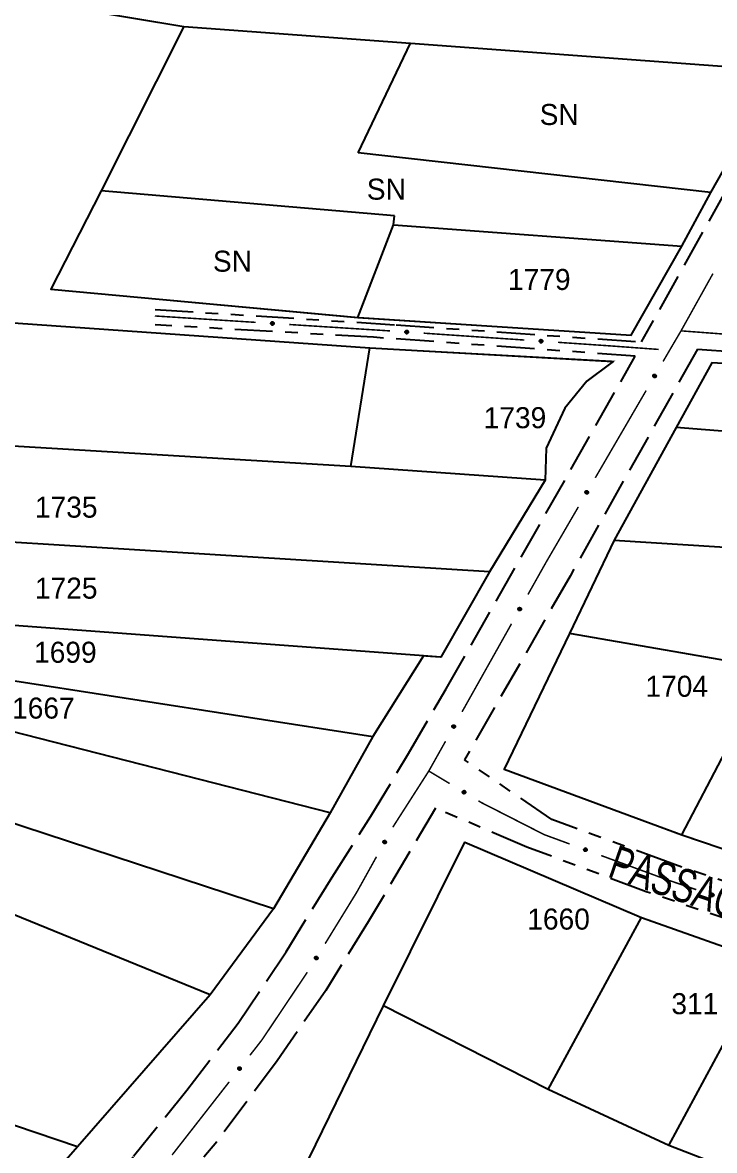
# Model space of a CAD drawing. Extents: x 203196 to 204359, y 4872588 to 4874244.
# Drawn here: x 203703.5 to 203785.8, y 4872996.3 to 4873130.3 of the extents above; entities that cross this region are included whole.
import ezdxf
from ezdxf.enums import TextEntityAlignment as Align

# ---------------------------------------------------------------- set-up
doc = ezdxf.new("R2010")
doc.units = 0
doc.header["$LTSCALE"] = 1.5
doc.header["$MEASUREMENT"] = 0
doc.linetypes.add('TRACO_11', pattern=[8, 3, -1, 3, -1])
doc.linetypes.add('TRACO_25', pattern=[8, 3, -1, 1, -1, 1, -1])
for name, color, linetype in [('CD_MALHA_LOTES', 7, 'CONTINUOUS'), ('RU-QUADRA', 210, 'CONTINUOUS'), ('SV-EIXO-RUA-N-PAV', 6, 'CONTINUOUS'), ('SV-EIXO-RUA-PAV', 20, 'CONTINUOUS'), ('SV-RUA-NAO-PAV', 7, 'CONTINUOUS'), ('SV-RUA-PAVIM', 7, 'CONTINUOUS'), ('SV-TXT-RUA-N-PAV', 7, 'CONTINUOUS'), ('Th_NmrPort', 1, 'CONTINUOUS')]:
    doc.layers.add(name, color=color, linetype=linetype)
doc.styles.add('ARIAL', font='ARIAL.SHX')

msp = doc.modelspace()

# ---------------------------------------------------------------- linework, layer by layer
at = {"layer": 'CD_MALHA_LOTES', "linetype": 'Continuous', "flags": 128}
for points in [[(203704.284192, 4873132.87259), (203722.700939, 4873129.808679)], [(203722.700939, 4873129.808679), (203712.885096, 4873110.310869)], [(203722.700939, 4873129.808679), (203749.640981, 4873127.828215)], [(203743.41204, 4873114.826556), (203749.640981, 4873127.828215)], [(203749.640981, 4873127.828215), (203791.449184, 4873124.754738)], [(203785.326919, 4873110.112846), (203793.552658, 4873124.621846)], [(203785.326919, 4873110.112846), (203743.41204, 4873114.826556)], [(203712.885096, 4873110.310869), (203706.908707, 4873098.596787)], [(203747.718304, 4873107.328605), (203712.885096, 4873110.310869)], [(203781.863795, 4873103.712123), (203785.326919, 4873110.112846)], [(203747.602867, 4873106.240755), (203747.718304, 4873107.328605)], [(203743.386868, 4873095.241909), (203747.602867, 4873106.240755)], [(203747.602867, 4873106.240755), (203781.863795, 4873103.712123)], [(203775.84978, 4873093.126981), (203781.863795, 4873103.712123)], [(203706.908707, 4873098.596787), (203743.386868, 4873095.241909)], [(203673.616649, 4873096.61602), (203744.791467, 4873091.624533)], [(203743.386868, 4873095.241909), (203775.84978, 4873093.126981)], [(203742.559899, 4873077.526155), (203744.791467, 4873091.624533)], [(203744.791467, 4873091.624533), (203773.726803, 4873090.035003)], [(203773.726803, 4873090.035003), (203770.570159, 4873087.691075), (203767.989442, 4873084.491985), (203765.760731, 4873079.703431), (203765.649403, 4873075.92479)], [(203785.437258, 4873089.874988), (203781.200997, 4873082.173023)], [(203818.20176, 4873087.945865), (203785.437258, 4873089.874988)], [(203742.559899, 4873077.526155), (203660.912963, 4873082.470293)], [(203781.200997, 4873082.173023), (203773.834595, 4873068.780136)], [(203814.08391, 4873079.556971), (203781.200997, 4873082.173023)], [(203765.649403, 4873075.92479), (203742.559899, 4873077.526155)], [(203765.649403, 4873075.92479), (203759.040357, 4873065.028475)], [(203759.040357, 4873065.028475), (203650.338002, 4873071.757995)], [(203773.834595, 4873068.780136), (203768.521397, 4873057.680957)], [(203773.834595, 4873068.780136), (203807.747151, 4873066.647712)], [(203759.040357, 4873065.028475), (203753.23029, 4873054.894917)], [(203751.185102, 4873055.034493), (203642.647122, 4873063.105755)], [(203641.685762, 4873061.526377), (203745.169305, 4873045.457931)], [(203740.076402, 4873036.395649), (203641.685762, 4873061.526377)], [(203768.521397, 4873057.680957), (203760.750548, 4873041.575221)], [(203792.242012, 4873053.59605), (203768.521397, 4873057.680957)], [(203733.340675, 4873024.969527), (203638.527007, 4873056.10156)], [(203751.185102, 4873055.034493), (203745.169305, 4873045.457931)], [(203753.23029, 4873054.894917), (203751.185102, 4873055.034493)], [(203781.890868, 4873033.784466), (203792.242012, 4873053.59605)], [(203725.808479, 4873014.761344), (203635.230915, 4873051.706771)], [(203745.169305, 4873045.457931), (203740.076402, 4873036.395649)], [(203760.750548, 4873041.575221), (203781.890868, 4873033.784466)], [(203740.076402, 4873036.395649), (203733.340675, 4873024.969527)], [(203781.890868, 4873033.784466), (203793.341704, 4873029.881911)], [(203746.42355, 4873013.478966), (203756.102266, 4873032.905121)], [(203756.102266, 4873032.905121), (203777.094443, 4873023.962809)], [(203710.047782, 4872996.723007), (203613.874988, 4873029.252147)], [(203733.340675, 4873024.969527), (203725.808479, 4873014.761344)], [(203765.97937, 4873003.535314), (203777.094443, 4873023.962809)], [(203777.094443, 4873023.962809), (203792.097701, 4873018.637287)], [(203780.321816, 4872996.851906), (203792.097701, 4873018.637287)], [(203725.808479, 4873014.761344), (203710.047782, 4872996.723007)], [(203735.962926, 4872992.043297), (203746.42355, 4873013.478966)], [(203765.97937, 4873003.535314), (203746.42355, 4873013.478966)], [(203780.321816, 4872996.851906), (203765.97937, 4873003.535314)], [(203710.047782, 4872996.723007), (203694.148553, 4872978.506069)], [(203789.822241, 4872993.190677), (203780.321816, 4872996.851906)]]:
    msp.add_lwpolyline(points, dxfattribs=at)
at = {"layer": 'RU-QUADRA', "linetype": 'Continuous', "const_width": 0.18, "flags": 128}
for points in [[(203788.638017, 4873199.007607), (203763.827951, 4873209.136621), (203760.989948, 4873202.761099), (203757.232896, 4873204.315704), (203747.984749, 4873188.552586), (203738.814927, 4873173.389225), (203733.177946, 4873161.310441), (203704.284192, 4873132.87259), (203722.700939, 4873129.808679), (203712.885096, 4873110.310869), (203706.908707, 4873098.596787), (203743.386868, 4873095.241909), (203775.84978, 4873093.126981), (203781.863795, 4873103.712123), (203785.326919, 4873110.112846), (203793.552658, 4873124.621846)], [(203694.148553, 4872978.506069), (203710.047782, 4872996.723007), (203725.808479, 4873014.761344), (203733.340675, 4873024.969527), (203740.076402, 4873036.395649), (203745.169305, 4873045.457931), (203751.185102, 4873055.034493), (203753.23029, 4873054.894917), (203759.040357, 4873065.028475), (203765.649403, 4873075.92479), (203765.760731, 4873079.703431), (203767.989442, 4873084.491985), (203770.570159, 4873087.691075), (203773.726803, 4873090.035003), (203744.791467, 4873091.624533), (203673.616649, 4873096.61602), (203660.912963, 4873082.470293), (203650.338002, 4873071.757995), (203642.647122, 4873063.105755), (203641.685762, 4873061.526377), (203638.527007, 4873056.10156), (203635.230915, 4873051.706771), (203613.874988, 4873029.252147)], [(203793.341704, 4873029.881911), (203781.890868, 4873033.784466), (203760.750548, 4873041.575221), (203768.521397, 4873057.680957), (203773.834595, 4873068.780136), (203781.200997, 4873082.173023), (203785.437258, 4873089.874988), (203818.20176, 4873087.945865)], [(203792.097701, 4873018.637287), (203777.094443, 4873023.962809), (203756.102266, 4873032.905121), (203746.42355, 4873013.478966), (203735.962926, 4872992.043297), (203745.509272, 4872988.687648), (203783.815098, 4872976.061466), (203797.472578, 4872971.559753)]]:
    msp.add_lwpolyline(points, dxfattribs=at)
at = {"layer": 'SV-EIXO-RUA-N-PAV', "const_width": 0.18}
for points in [[(203719.250981, 4873095.427057), (203731.226858, 4873094.666554)], [(203735.218817, 4873094.413053), (203747.194694, 4873093.652551)], [(203781.785548, 4873093.657969), (203793.751613, 4873092.75615)], [(203751.18565, 4873093.383807), (203763.157888, 4873092.56801)], [(203767.148634, 4873092.296078), (203773.134753, 4873091.888179)], [(203773.134753, 4873091.888179), (203773.16316, 4873091.886245)], [(203773.16316, 4873091.886245), (203779.118765, 4873091.450468)], [(203752.568209, 4873040.903688), (203751.80867, 4873041.359412)], [(203754.283194, 4873039.874697), (203752.568209, 4873040.903688)], [(203758.059672, 4873037.60881), (203757.713166, 4873037.816714)], [(203758.590583, 4873037.338182), (203758.059672, 4873037.60881)], [(203765.52512, 4873033.803346), (203758.590583, 4873037.338182)], [(203765.728357, 4873033.728731), (203765.52512, 4873033.803346)], [(203768.544556, 4873032.694796), (203765.728357, 4873033.728731)], [(203780.035269, 4873028.476115), (203772.299488, 4873031.316217)], [(203780.754234, 4873028.231808), (203780.035269, 4873028.476115)], [(203783.594721, 4873027.266596), (203780.754234, 4873028.231808)]]:
    msp.add_lwpolyline(points, dxfattribs=at)
at = {"layer": 'SV-EIXO-RUA-N-PAV'}
for points in [[(203733.086422, 4873094.658769), (203733.122666, 4873094.691608), (203733.160531, 4873094.71242), (203733.197109, 4873094.720688), (203733.231337, 4873094.719567), (203733.266224, 4873094.714476), (203733.300266, 4873094.701582), (203733.334878, 4873094.678903), (203733.368075, 4873094.642777), (203733.386846, 4873094.602586), (203733.396871, 4873094.56716), (203733.397756, 4873094.531402), (203733.392243, 4873094.497593), (203733.37768, 4873094.462676), (203733.354355, 4873094.427824), (203733.31722, 4873094.395322), (203733.279958, 4873094.375173), (203733.244369, 4873094.368104), (203733.208415, 4873094.367442), (203733.17286, 4873094.373066), (203733.139517, 4873094.385915), (203733.104469, 4873094.409464), (203733.072875, 4873094.446541), (203733.052355, 4873094.483475), (203733.044788, 4873094.518956), (203733.044933, 4873094.554368), (203733.049613, 4873094.589422), (203733.061149, 4873094.624181), (203733.086422, 4873094.658769)], [(203749.054413, 4873093.639367), (203749.090808, 4873093.672038), (203749.128769, 4873093.692675), (203749.165384, 4873093.700775), (203749.199606, 4873093.699496), (203749.23447, 4873093.694243), (203749.268451, 4873093.681193), (203749.302959, 4873093.658354), (203749.335989, 4873093.622075), (203749.354573, 4873093.581798), (203749.364435, 4873093.546326), (203749.365155, 4873093.510564), (203749.359485, 4873093.476781), (203749.344762, 4873093.441931), (203749.321276, 4873093.407188), (203749.283992, 4873093.374858), (203749.246637, 4873093.354881), (203749.211015, 4873093.347977), (203749.175058, 4873093.34748), (203749.13953, 4873093.353269), (203749.106247, 4873093.366271), (203749.071308, 4873093.389982), (203749.039886, 4873093.427204), (203749.019536, 4873093.464233), (203749.012133, 4873093.499748), (203749.012441, 4873093.535159), (203749.017284, 4873093.570191), (203749.02898, 4873093.604896), (203749.054413, 4873093.639367)], [(203765.017396, 4873092.551638), (203765.053792, 4873092.584309), (203765.091752, 4873092.604946), (203765.128368, 4873092.613046), (203765.16259, 4873092.611766), (203765.197454, 4873092.606514), (203765.231435, 4873092.593463), (203765.265942, 4873092.570625), (203765.298972, 4873092.534345), (203765.317557, 4873092.494069), (203765.327418, 4873092.458596), (203765.328139, 4873092.422834), (203765.322469, 4873092.389052), (203765.307746, 4873092.354202), (203765.284259, 4873092.319458), (203765.246975, 4873092.287128), (203765.209621, 4873092.267151), (203765.173999, 4873092.260247), (203765.138042, 4873092.259751), (203765.102513, 4873092.265539), (203765.06923, 4873092.278542), (203765.034291, 4873092.302252), (203765.002869, 4873092.339474), (203764.982519, 4873092.376504), (203764.975117, 4873092.412019), (203764.975425, 4873092.44743), (203764.980268, 4873092.482462), (203764.991964, 4873092.517167), (203765.017396, 4873092.551638)], [(203756.064749, 4873038.677389), (203756.017474, 4873038.664856), (203755.97428, 4873038.663751), (203755.93799, 4873038.673199), (203755.908097, 4873038.68991), (203755.879442, 4873038.710451), (203755.85512, 4873038.737534), (203755.834784, 4873038.773572), (203755.821878, 4873038.820908), (203755.823655, 4873038.86523), (203755.831014, 4873038.901304), (203755.846644, 4873038.933478), (203755.867065, 4873038.960981), (203755.896033, 4873038.985315), (203755.932756, 4873039.005567), (203755.980667, 4873039.017392), (203756.02302, 4873039.018184), (203756.057883, 4873039.008124), (203756.090128, 4873038.992206), (203756.119132, 4873038.970885), (203756.142853, 4873038.944162), (203756.163178, 4873038.907151), (203756.174222, 4873038.859707), (203756.175495, 4873038.817474), (203756.165927, 4873038.78248), (203756.14954, 4873038.751087), (203756.129288, 4873038.722095), (203756.103081, 4873038.696513), (203756.064749, 4873038.677389)], [(203770.518961, 4873031.852651), (203770.474873, 4873031.831479), (203770.432652, 4873031.822298), (203770.395234, 4873031.824776), (203770.362739, 4873031.835587), (203770.330741, 4873031.850392), (203770.301774, 4873031.872436), (203770.275042, 4873031.904024), (203770.253493, 4873031.948101), (203770.246931, 4873031.991971), (203770.247397, 4873032.028786), (203770.25672, 4873032.063318), (203770.271623, 4873032.094162), (203770.295516, 4873032.123494), (203770.327792, 4873032.150271), (203770.372638, 4873032.170867), (203770.414092, 4873032.179584), (203770.450222, 4873032.176237), (203770.484879, 4873032.166645), (203770.517366, 4873032.151139), (203770.545676, 4873032.129336), (203770.572577, 4873032.09679), (203770.592319, 4873032.052258), (203770.601485, 4873032.011012), (203770.598647, 4873031.974845), (203770.588435, 4873031.940937), (203770.573976, 4873031.908662), (203770.553029, 4873031.878621), (203770.518961, 4873031.852651)], [(203785.589003, 4873026.472667), (203785.545443, 4873026.45043), (203785.503457, 4873026.440225), (203785.465989, 4873026.441794), (203785.433242, 4873026.451813), (203785.400894, 4873026.465836), (203785.371399, 4873026.48717), (203785.343909, 4873026.518099), (203785.321295, 4873026.56164), (203785.313668, 4873026.605337), (203785.31324, 4873026.642152), (203785.321721, 4873026.676901), (203785.335871, 4873026.708097), (203785.359044, 4873026.738002), (203785.39066, 4873026.765555), (203785.434992, 4873026.787234), (203785.476222, 4873026.796956), (203785.512423, 4873026.794487), (203785.547303, 4873026.78574), (203785.580157, 4873026.771027), (203785.608988, 4873026.749919), (203785.636673, 4873026.718037), (203785.65749, 4873026.673997), (203785.667656, 4873026.632986), (203785.665697, 4873026.59676), (203785.656312, 4873026.562614), (203785.642641, 4873026.529998), (203785.62243, 4873026.499457), (203785.589003, 4873026.472667)]]:
    msp.add_lwpolyline(points, close=True, dxfattribs=at)
for points in [[(203733.044788, 4873094.518956), (203733.397756, 4873094.531402)], [(203733.044933, 4873094.554368), (203733.396871, 4873094.56716)], [(203733.047426, 4873094.536067), (203733.395393, 4873094.546785)], [(203733.049613, 4873094.589422), (203733.386846, 4873094.602586)], [(203733.051122, 4873094.572748), (203733.387007, 4873094.586968)], [(203733.051986, 4873094.500228), (203733.391956, 4873094.514188)], [(203733.052355, 4873094.483475), (203733.392243, 4873094.497593)], [(203733.060093, 4873094.606361), (203733.372914, 4873094.623412)], [(203733.061149, 4873094.624181), (203733.368075, 4873094.642777)], [(203733.064717, 4873094.463871), (203733.380175, 4873094.479387)], [(203733.072875, 4873094.446541), (203733.37768, 4873094.462676)], [(203733.074511, 4873094.639627), (203733.34784, 4873094.659186)], [(203733.086422, 4873094.658769), (203733.334878, 4873094.678903)], [(203733.092601, 4873094.429286), (203733.362947, 4873094.444932)], [(203733.104469, 4873094.409464), (203733.354355, 4873094.427824)], [(203733.106891, 4873094.675854), (203733.310164, 4873094.690291)], [(203733.122666, 4873094.691608), (203733.300266, 4873094.701582)], [(203733.127639, 4873094.399715), (203733.328016, 4873094.411602)], [(203733.139517, 4873094.385915), (203733.31722, 4873094.395322)], [(203733.1442, 4873094.703565), (203733.274348, 4873094.707606)], [(203733.160531, 4873094.71242), (203733.266224, 4873094.714476)], [(203733.16056, 4873094.37985), (203733.292155, 4873094.385166)], [(203733.17286, 4873094.373066), (203733.279958, 4873094.375173)], [(203749.012133, 4873093.499748), (203749.365155, 4873093.510564)], [(203749.012441, 4873093.535159), (203749.364435, 4873093.546326)], [(203749.01485, 4873093.516847), (203749.362863, 4873093.525957)], [(203749.017284, 4873093.570191), (203749.354573, 4873093.581798)], [(203749.018716, 4873093.553511), (203749.354662, 4873093.566179)], [(203749.019245, 4873093.480987), (203749.359275, 4873093.493377)], [(203749.019536, 4873093.464233), (203749.359485, 4873093.476781)], [(203749.027842, 4873093.587081), (203749.340738, 4873093.602688)], [(203749.02898, 4873093.604896), (203749.335989, 4873093.622075)], [(203749.042413, 4873093.62028), (203749.31583, 4873093.638577)], [(203749.054413, 4873093.639367), (203749.302959, 4873093.658354)], [(203749.074961, 4873093.656358), (203749.278298, 4873093.669856)], [(203749.090808, 4873093.672038), (203749.268451, 4873093.681193)], [(203749.112397, 4873093.683896), (203749.242562, 4873093.687336)], [(203749.128769, 4873093.692675), (203749.23447, 4873093.694243)], [(203749.031808, 4873093.444571), (203749.347334, 4873093.458631)], [(203749.039886, 4873093.427204), (203749.344762, 4873093.441931)], [(203749.059532, 4873093.409858), (203749.329947, 4873093.424256)], [(203749.071308, 4873093.389982), (203749.321276, 4873093.407188)], [(203749.094433, 4873093.380126), (203749.294862, 4873093.391087)], [(203749.106247, 4873093.366271), (203749.283992, 4873093.374858)], [(203749.127261, 4873093.360109), (203749.25888, 4873093.364817)], [(203749.13953, 4873093.353269), (203749.246637, 4873093.354881)], [(203764.975117, 4873092.412019), (203765.328139, 4873092.422834)], [(203764.975425, 4873092.44743), (203765.327418, 4873092.458596)], [(203764.977833, 4873092.429117), (203765.325847, 4873092.438228)], [(203764.980268, 4873092.482462), (203765.317557, 4873092.494069)], [(203764.981699, 4873092.465781), (203765.317646, 4873092.47845)], [(203764.982228, 4873092.393258), (203765.322259, 4873092.405648)], [(203764.982519, 4873092.376504), (203765.322469, 4873092.389052)], [(203764.990825, 4873092.499352), (203765.303721, 4873092.514958)], [(203764.991964, 4873092.517167), (203765.298972, 4873092.534345)], [(203764.994792, 4873092.356842), (203765.310317, 4873092.370902)], [(203765.002869, 4873092.339474), (203765.307746, 4873092.354202)], [(203765.005397, 4873092.532551), (203765.278813, 4873092.550848)], [(203765.017396, 4873092.551638), (203765.265942, 4873092.570625)], [(203765.022515, 4873092.322128), (203765.292931, 4873092.336527)], [(203765.034291, 4873092.302252), (203765.284259, 4873092.319458)], [(203765.037944, 4873092.568628), (203765.241282, 4873092.582127)], [(203765.053792, 4873092.584309), (203765.231435, 4873092.593463)], [(203765.057417, 4873092.292397), (203765.257846, 4873092.303357)], [(203765.06923, 4873092.278542), (203765.246975, 4873092.287128)], [(203765.075381, 4873092.596167), (203765.205545, 4873092.599606)], [(203765.090245, 4873092.27238), (203765.221864, 4873092.277088)], [(203765.091752, 4873092.604946), (203765.197454, 4873092.606514)], [(203765.102513, 4873092.265539), (203765.209621, 4873092.267151)], [(203756.103081, 4873038.696513), (203755.821878, 4873038.820908)], [(203756.129288, 4873038.722095), (203755.823655, 4873038.86523)], [(203756.112201, 4873038.711859), (203755.82647, 4873038.840332)], [(203756.135602, 4873038.7376), (203755.830683, 4873038.879179)], [(203756.14954, 4873038.751087), (203755.831014, 4873038.901304)], [(203756.084119, 4873038.688926), (203755.832321, 4873038.79704)], [(203756.064749, 4873038.677389), (203755.834784, 4873038.773572)], [(203756.155728, 4873038.76849), (203755.841681, 4873038.918727)], [(203756.165927, 4873038.78248), (203755.846644, 4873038.933478)], [(203756.038721, 4873038.671609), (203755.85151, 4873038.752109)], [(203756.017474, 4873038.664856), (203755.85512, 4873038.737534)], [(203756.16813, 4873038.802422), (203755.8597, 4873038.946107)], [(203756.175495, 4873038.817474), (203755.867065, 4873038.960981)], [(203755.992854, 4873038.66412), (203755.875379, 4873038.720283)], [(203755.97428, 4873038.663751), (203755.879442, 4873038.710451)], [(203756.173513, 4873038.840566), (203755.886144, 4873038.971614)], [(203756.174222, 4873038.859707), (203755.896033, 4873038.985315)], [(203756.16462, 4873038.884093), (203755.917268, 4873038.994313)], [(203756.163178, 4873038.907151), (203755.932756, 4873039.005567)], [(203756.147069, 4873038.926449), (203755.963602, 4873039.007886)], [(203756.142853, 4873038.944162), (203755.980667, 4873039.017392)], [(203756.126944, 4873038.959211), (203756.007597, 4873039.014907)], [(203756.119132, 4873038.970885), (203756.02302, 4873039.018184)], [(203770.573976, 4873031.908662), (203770.246931, 4873031.991971)], [(203770.588435, 4873031.940937), (203770.247397, 4873032.028786)], [(203770.577272, 4873031.925076), (203770.251219, 4873032.00699)], [(203770.553029, 4873031.878621), (203770.253493, 4873031.948101)], [(203770.559111, 4873031.895405), (203770.254363, 4873031.968043)], [(203770.591251, 4873031.959191), (203770.25461, 4873032.047899)], [(203770.598647, 4873031.974845), (203770.25672, 4873032.063318)], [(203770.597073, 4873031.994846), (203770.267177, 4873032.078171)], [(203770.535826, 4873031.867614), (203770.268225, 4873031.926614)], [(203770.601485, 4873032.011012), (203770.271623, 4873032.094162)], [(203770.518961, 4873031.852651), (203770.275042, 4873031.904024)], [(203770.59521, 4873032.033323), (203770.288371, 4873032.108183)], [(203770.494478, 4873031.842094), (203770.295495, 4873031.886077)], [(203770.592319, 4873032.052258), (203770.295516, 4873032.123494)], [(203770.474873, 4873031.831479), (203770.301774, 4873031.872436)], [(203770.578316, 4873032.074412), (203770.314688, 4873032.136314)], [(203770.450827, 4873031.826141), (203770.324907, 4873031.859289)], [(203770.572577, 4873032.09679), (203770.327792, 4873032.150271)], [(203770.432652, 4873031.822298), (203770.330741, 4873031.850392)], [(203770.553137, 4873032.112727), (203770.357657, 4873032.158331)], [(203770.545676, 4873032.129336), (203770.372638, 4873032.170867)], [(203770.527228, 4873032.141136), (203770.399556, 4873032.173474)], [(203770.517366, 4873032.151139), (203770.414092, 4873032.179584)], [(203785.656312, 4873026.562614), (203785.31324, 4873026.642152)], [(203785.642641, 4873026.529998), (203785.313668, 4873026.605337)], [(203785.645538, 4873026.546487), (203785.317591, 4873026.620455)], [(203785.658683, 4873026.580932), (203785.319986, 4873026.661435)], [(203785.62243, 4873026.499457), (203785.321295, 4873026.56164)], [(203785.628102, 4873026.516383), (203785.32168, 4873026.581596)], [(203785.665697, 4873026.59676), (203785.321721, 4873026.676901)], [(203785.663638, 4873026.616718), (203785.331815, 4873026.692003)], [(203785.667656, 4873026.632986), (203785.335871, 4873026.708097)], [(203785.605499, 4873026.488035), (203785.336544, 4873026.540516)], [(203785.589003, 4873026.472667), (203785.343909, 4873026.518099)], [(203785.660841, 4873026.655138), (203785.352273, 4873026.722521)], [(203785.65749, 4873026.673997), (203785.359044, 4873026.738002)], [(203785.564783, 4873026.461518), (203785.364792, 4873026.500654)], [(203785.545443, 4873026.45043), (203785.371399, 4873026.48717)], [(203785.642954, 4873026.695804), (203785.377899, 4873026.751283)], [(203785.636673, 4873026.718037), (203785.39066, 4873026.765555)], [(203785.521534, 4873026.44451), (203785.394846, 4873026.474588)], [(203785.616851, 4873026.733497), (203785.420321, 4873026.774338)], [(203785.608988, 4873026.749919), (203785.434992, 4873026.787234)], [(203785.590259, 4873026.761268), (203785.46184, 4873026.790494)], [(203785.580157, 4873026.771027), (203785.476222, 4873026.796956)], [(203785.503457, 4873026.440225), (203785.400894, 4873026.465836)]]:
    msp.add_lwpolyline(points, dxfattribs=at)
at = {"layer": 'SV-EIXO-RUA-PAV', "const_width": 0.18}
for points in [[(203781.785548, 4873093.657969), (203785.574779, 4873100.455961)], [(203780.427226, 4873091.354728), (203781.675181, 4873093.470824)], [(203781.675181, 4873093.470824), (203781.785548, 4873093.657969)], [(203779.650209, 4873090.021276), (203780.153679, 4873090.885288)], [(203780.153679, 4873090.885288), (203780.427226, 4873091.354728)], [(203771.594693, 4873076.19707), (203777.63633, 4873086.565224)], [(203765.693168, 4873066.069365), (203769.580814, 4873072.741019)], [(203763.59739, 4873062.339552), (203765.556842, 4873065.826749)], [(203765.556842, 4873065.826749), (203765.693168, 4873066.069365)], [(203755.759579, 4873048.390762), (203761.637937, 4873058.852354)], [(203751.80867, 4873041.359412), (203753.800126, 4873044.903565)], [(203751.304261, 4873040.572534), (203751.80867, 4873041.359412)], [(203747.641335, 4873034.858369), (203751.304261, 4873040.572534)], [(203747.537949, 4873034.672593), (203747.641335, 4873034.858369)], [(203743.233271, 4873026.937429), (203745.592834, 4873031.177377)], [(203739.488915, 4873020.848949), (203743.155891, 4873026.811607)], [(203743.155891, 4873026.811607), (203743.233271, 4873026.937429)], [(203731.976102, 4873009.406645), (203737.370905, 4873017.456228)], [(203730.554131, 4873007.586413), (203731.785373, 4873009.162498)], [(203731.785373, 4873009.162498), (203731.976102, 4873009.406645)], [(203721.308575, 4872995.751397), (203728.091646, 4873004.434245)]]:
    msp.add_lwpolyline(points, dxfattribs=at)
at = {"layer": 'SV-EIXO-RUA-PAV'}
for points in [[(203778.47582, 4873088.22453), (203778.462682, 4873088.271641), (203778.461024, 4873088.314817), (203778.470007, 4873088.351226), (203778.486333, 4873088.38133), (203778.506505, 4873088.410246), (203778.533274, 4873088.434913), (203778.569049, 4873088.455709), (203778.616216, 4873088.46922), (203778.660557, 4873088.468011), (203778.696723, 4873088.461115), (203778.729093, 4873088.445898), (203778.756856, 4873088.425831), (203778.781559, 4873088.397178), (203778.80228, 4873088.360717), (203778.814718, 4873088.312961), (203778.816052, 4873088.270621), (203778.80644, 4873088.235633), (203778.790935, 4873088.203186), (203778.769988, 4873088.173912), (203778.743571, 4873088.14985), (203778.706823, 4873088.129053), (203778.659525, 4873088.117402), (203778.617312, 4873088.115588), (203778.582198, 4873088.124707), (203778.550598, 4873088.140691), (203778.521349, 4873088.16057), (203778.495433, 4873088.186447), (203778.47582, 4873088.22453)], [(203770.420304, 4873074.400325), (203770.407166, 4873074.447435), (203770.405508, 4873074.490611), (203770.414491, 4873074.52702), (203770.430817, 4873074.557124), (203770.450989, 4873074.586041), (203770.477758, 4873074.610707), (203770.513533, 4873074.631504), (203770.560699, 4873074.645014), (203770.605041, 4873074.643805), (203770.641207, 4873074.636909), (203770.673577, 4873074.621692), (203770.70134, 4873074.601626), (203770.726043, 4873074.572972), (203770.746764, 4873074.536511), (203770.759201, 4873074.488755), (203770.760536, 4873074.446416), (203770.750924, 4873074.411427), (203770.735419, 4873074.378981), (203770.714472, 4873074.349706), (203770.688055, 4873074.325644), (203770.651307, 4873074.304848), (203770.604009, 4873074.293196), (203770.561796, 4873074.291383), (203770.526682, 4873074.300502), (203770.495082, 4873074.316485), (203770.465833, 4873074.336364), (203770.439917, 4873074.362241), (203770.420304, 4873074.400325)], [(203762.451311, 4873060.524617), (203762.437437, 4873060.571516), (203762.435103, 4873060.61466), (203762.443513, 4873060.651206), (203762.459365, 4873060.681562), (203762.479081, 4873060.710791), (203762.505461, 4873060.735874), (203762.540906, 4873060.757229), (203762.587854, 4873060.771477), (203762.632209, 4873060.770964), (203762.668478, 4873060.764635), (203762.701084, 4873060.749927), (203762.729157, 4873060.730299), (203762.754307, 4873060.702036), (203762.775597, 4873060.665904), (203762.788781, 4873060.618349), (203762.79078, 4873060.576036), (203762.781717, 4873060.540901), (203762.766723, 4873060.508215), (203762.746237, 4873060.478616), (203762.720201, 4873060.454143), (203762.683783, 4873060.432773), (203762.636674, 4873060.420381), (203762.594494, 4873060.417906), (203762.559241, 4873060.426474), (203762.527395, 4873060.44196), (203762.497838, 4873060.461378), (203762.471519, 4873060.486845), (203762.451311, 4873060.524617)], [(203754.6135, 4873046.575827), (203754.599626, 4873046.622727), (203754.597292, 4873046.665871), (203754.605702, 4873046.702416), (203754.621555, 4873046.732773), (203754.64127, 4873046.762002), (203754.66765, 4873046.787085), (203754.703095, 4873046.80844), (203754.750043, 4873046.822688), (203754.794398, 4873046.822174), (203754.830668, 4873046.815846), (203754.863273, 4873046.801138), (203754.891347, 4873046.781509), (203754.916496, 4873046.753247), (203754.937786, 4873046.717115), (203754.95097, 4873046.66956), (203754.952969, 4873046.627246), (203754.943906, 4873046.592112), (203754.928912, 4873046.559426), (203754.908426, 4873046.529827), (203754.88239, 4873046.505354), (203754.845973, 4873046.483984), (203754.798863, 4873046.471592), (203754.756683, 4873046.469117), (203754.721431, 4873046.477685), (203754.689584, 4873046.49317), (203754.660027, 4873046.512589), (203754.633708, 4873046.538056), (203754.6135, 4873046.575827)], [(203746.399334, 4873032.852966), (203746.385267, 4873032.899808), (203746.382755, 4873032.942942), (203746.391016, 4873032.979522), (203746.406743, 4873033.009943), (203746.426339, 4873033.039253), (203746.452615, 4873033.064444), (203746.487972, 4873033.085944), (203746.534862, 4873033.100385), (203746.579218, 4873033.100054), (203746.615513, 4873033.093874), (203746.648179, 4873033.079301), (203746.676333, 4873033.059787), (203746.701598, 4873033.031628), (203746.723036, 4873032.995584), (203746.736416, 4873032.948084), (203746.738588, 4873032.905779), (203746.729669, 4873032.870607), (203746.71481, 4873032.83786), (203746.694446, 4873032.808177), (203746.66851, 4873032.783597), (203746.632181, 4873032.762078), (203746.585123, 4873032.749493), (203746.542954, 4873032.746845), (203746.507666, 4873032.755267), (203746.475756, 4873032.770622), (203746.44612, 4873032.789919), (203746.419697, 4873032.815278), (203746.399334, 4873032.852966)], [(203738.272172, 4873019.080611), (203738.260157, 4873019.128021), (203738.259526, 4873019.171224), (203738.269371, 4873019.207409), (203738.286408, 4873019.237116), (203738.307261, 4873019.265545), (203738.334608, 4873019.289569), (203738.370868, 4873019.30951), (203738.418341, 4873019.321896), (203738.462641, 4873019.319634), (203738.498633, 4873019.311881), (203738.530633, 4873019.295899), (203738.557911, 4873019.275179), (203738.581927, 4873019.245946), (203738.601776, 4873019.209004), (203738.613075, 4873019.160965), (203738.613404, 4873019.118606), (203738.602963, 4873019.083856), (203738.586692, 4873019.051787), (203738.565055, 4873019.023018), (203738.538074, 4873018.999591), (203738.500842, 4873018.979673), (203738.453281, 4873018.969149), (203738.411036, 4873018.968339), (203738.376149, 4873018.978289), (203738.344937, 4873018.995018), (203738.316169, 4873019.015587), (203738.290875, 4873019.042072), (203738.272172, 4873019.080611)], [(203729.147687, 4873005.964871), (203729.141037, 4873006.013325), (203729.14523, 4873006.056329), (203729.15905, 4873006.09119), (203729.179296, 4873006.118811), (203729.20319, 4873006.144736), (203729.233048, 4873006.165558), (203729.271305, 4873006.181329), (203729.319865, 4873006.188341), (203729.363636, 4873006.181151), (203729.398538, 4873006.16943), (203729.428555, 4873006.149977), (203729.453351, 4873006.126343), (203729.473955, 4873006.094614), (203729.489558, 4873006.055687), (203729.495427, 4873006.006688), (203729.491028, 4873005.964557), (203729.476774, 4873005.931189), (203729.457027, 4873005.901135), (203729.432316, 4873005.87496), (203729.402889, 4873005.854689), (203729.363668, 4873005.83905), (203729.315229, 4873005.833898), (203729.273158, 4873005.837806), (203729.239599, 4873005.851587), (203729.210449, 4873005.871694), (203729.184155, 4873005.895344), (203729.161974, 4873005.924486), (203729.147687, 4873005.964871)]]:
    msp.add_lwpolyline(points, close=True, dxfattribs=at)
for points in [[(203778.461024, 4873088.314817), (203778.506505, 4873088.410246)], [(203778.461631, 4873088.29625), (203778.516285, 4873088.414434)], [(203778.462682, 4873088.271641), (203778.533274, 4873088.434913)], [(203778.469706, 4873088.250483), (203778.547802, 4873088.438709)], [(203778.47582, 4873088.22453), (203778.569049, 4873088.455709)], [(203778.487603, 4873088.205309), (203778.592483, 4873088.458472)], [(203778.495433, 4873088.186447), (203778.616216, 4873088.46922)], [(203778.510895, 4873088.177524), (203778.635698, 4873088.464877)], [(203778.521349, 4873088.16057), (203778.660557, 4873088.468011)], [(203778.536934, 4873088.154454), (203778.674595, 4873088.461162)], [(203778.550598, 4873088.140691), (203778.696723, 4873088.461115)], [(203778.568079, 4873088.134726), (203778.71428, 4873088.450671)], [(203778.582198, 4873088.124707), (203778.729093, 4873088.445898)], [(203778.602167, 4873088.122759), (203778.741889, 4873088.433004)], [(203778.617312, 4873088.115588), (203778.756856, 4873088.425831)], [(203778.640377, 4873088.117866), (203778.767733, 4873088.40689)], [(203778.659525, 4873088.117402), (203778.781559, 4873088.397178)], [(203778.683786, 4873088.127315), (203778.790829, 4873088.376059)], [(203778.706823, 4873088.129053), (203778.80228, 4873088.360717)], [(203778.725914, 4873088.145407), (203778.804994, 4873088.329902)], [(203778.743571, 4873088.14985), (203778.814718, 4873088.312961)], [(203778.758416, 4873088.165951), (203778.812577, 4873088.286001)], [(203778.769988, 4873088.173912), (203778.816052, 4873088.270621)], [(203770.405508, 4873074.490611), (203770.450989, 4873074.586041)], [(203770.406115, 4873074.472044), (203770.460769, 4873074.590229)], [(203770.407166, 4873074.447435), (203770.477758, 4873074.610707)], [(203770.41419, 4873074.426277), (203770.492286, 4873074.614504)], [(203770.420304, 4873074.400325), (203770.513533, 4873074.631504)], [(203770.432087, 4873074.381104), (203770.536967, 4873074.634267)], [(203770.439917, 4873074.362241), (203770.560699, 4873074.645014)], [(203770.455378, 4873074.353318), (203770.580181, 4873074.640671)], [(203770.465833, 4873074.336364), (203770.605041, 4873074.643805)], [(203770.481418, 4873074.330249), (203770.619078, 4873074.636957)], [(203770.495082, 4873074.316485), (203770.641207, 4873074.636909)], [(203770.512563, 4873074.310521), (203770.658764, 4873074.626466)], [(203770.526682, 4873074.300502), (203770.673577, 4873074.621692)], [(203770.546651, 4873074.298554), (203770.686373, 4873074.608799)], [(203770.561796, 4873074.291383), (203770.70134, 4873074.601626)], [(203770.584861, 4873074.29366), (203770.712217, 4873074.582684)], [(203770.604009, 4873074.293196), (203770.726043, 4873074.572972)], [(203770.62827, 4873074.30311), (203770.735313, 4873074.551854)], [(203770.651307, 4873074.304848), (203770.746764, 4873074.536511)], [(203770.670398, 4873074.321202), (203770.749478, 4873074.505697)], [(203770.688055, 4873074.325644), (203770.759201, 4873074.488755)], [(203770.702899, 4873074.341745), (203770.757061, 4873074.461796)], [(203770.714472, 4873074.349706), (203770.760536, 4873074.446416)], [(203762.435103, 4873060.61466), (203762.479081, 4873060.710791)], [(203762.436, 4873060.596105), (203762.488794, 4873060.715132)], [(203762.437437, 4873060.571516), (203762.505461, 4873060.735874)], [(203762.444792, 4873060.55047), (203762.519928, 4873060.739898)], [(203762.451311, 4873060.524617), (203762.540906, 4873060.757229)], [(203762.463395, 4873060.505583), (203762.564293, 4873060.760359)], [(203762.471519, 4873060.486845), (203762.587854, 4873060.771477)], [(203762.487119, 4873060.478166), (203762.607402, 4873060.76744)], [(203762.497838, 4873060.461378), (203762.632209, 4873060.770964)], [(203762.513516, 4873060.455507), (203762.646352, 4873060.764336)], [(203762.527395, 4873060.44196), (203762.668478, 4873060.764635)], [(203762.544967, 4873060.43627), (203762.686198, 4873060.754468)], [(203762.559241, 4873060.426474), (203762.701084, 4873060.749927)], [(203762.579238, 4873060.424839), (203762.714079, 4873060.737236)], [(203762.594494, 4873060.417906), (203762.729157, 4873060.730299)], [(203762.61752, 4873060.420545), (203762.74033, 4873060.71153)], [(203762.636674, 4873060.420381), (203762.754307, 4873060.702036)], [(203762.660776, 4873060.430674), (203762.763906, 4873060.681065)], [(203762.683783, 4873060.432773), (203762.775597, 4873060.665904)], [(203762.702615, 4873060.449424), (203762.778793, 4873060.635136)], [(203762.720201, 4873060.454143), (203762.788781, 4873060.618349)], [(203762.734791, 4873060.470474), (203762.787064, 4873060.591359)], [(203762.746237, 4873060.478616), (203762.79078, 4873060.576036)], [(203754.597292, 4873046.665871), (203754.64127, 4873046.762002)], [(203754.598189, 4873046.647316), (203754.650984, 4873046.766342)], [(203754.599626, 4873046.622727), (203754.66765, 4873046.787085)], [(203754.606981, 4873046.601681), (203754.682117, 4873046.791109)], [(203754.6135, 4873046.575827), (203754.703095, 4873046.80844)], [(203754.625584, 4873046.556794), (203754.726482, 4873046.81157)], [(203754.633708, 4873046.538056), (203754.750043, 4873046.822688)], [(203754.649308, 4873046.529377), (203754.769591, 4873046.818651)], [(203754.660027, 4873046.512589), (203754.794398, 4873046.822174)], [(203754.675705, 4873046.506718), (203754.808541, 4873046.815547)], [(203754.689584, 4873046.49317), (203754.830668, 4873046.815846)], [(203754.707156, 4873046.487481), (203754.848387, 4873046.805679)], [(203754.721431, 4873046.477685), (203754.863273, 4873046.801138)], [(203754.741427, 4873046.47605), (203754.876269, 4873046.788447)], [(203754.756683, 4873046.469117), (203754.891347, 4873046.781509)], [(203754.779709, 4873046.471756), (203754.902519, 4873046.762741)], [(203754.798863, 4873046.471592), (203754.916496, 4873046.753247)], [(203754.822965, 4873046.481885), (203754.926095, 4873046.732276)], [(203754.845973, 4873046.483984), (203754.937786, 4873046.717115)], [(203754.864804, 4873046.500635), (203754.940983, 4873046.686347)], [(203754.88239, 4873046.505354), (203754.95097, 4873046.66956)], [(203754.89698, 4873046.521685), (203754.949253, 4873046.64257)], [(203754.908426, 4873046.529827), (203754.952969, 4873046.627246)], [(203746.382755, 4873032.942942), (203746.426339, 4873033.039253)], [(203746.383729, 4873032.924391), (203746.436034, 4873033.043633)], [(203746.385267, 4873032.899808), (203746.452615, 4873033.064444)], [(203746.392708, 4873032.878792), (203746.467065, 4873033.068527)], [(203746.399334, 4873032.852966), (203746.487972, 4873033.085944)], [(203746.411496, 4873032.833982), (203746.511347, 4873033.08917)], [(203746.419697, 4873032.815278), (203746.534862, 4873033.100385)], [(203746.435332, 4873032.806663), (203746.554426, 4873033.096428)], [(203746.44612, 4873032.789919), (203746.579218, 4873033.100054)], [(203746.461822, 4873032.784113), (203746.593389, 4873033.093484)], [(203746.475756, 4873032.770622), (203746.615513, 4873033.093874)], [(203746.493351, 4873032.765005), (203746.633274, 4873033.08378)], [(203746.507666, 4873032.755267), (203746.648179, 4873033.079301)], [(203746.52767, 4873032.753714), (203746.661227, 4873033.066663)], [(203746.542954, 4873032.746845), (203746.676333, 4873033.059787)], [(203746.565969, 4873032.749578), (203746.687582, 4873033.041065)], [(203746.585123, 4873032.749493), (203746.701598, 4873033.031628)], [(203746.609183, 4873032.759884), (203746.711284, 4873033.010697)], [(203746.632181, 4873032.762078), (203746.723036, 4873032.995584)], [(203746.650945, 4873032.778806), (203746.726359, 4873032.964829)], [(203746.66851, 4873032.783597), (203746.736416, 4873032.948084)], [(203746.683033, 4873032.799988), (203746.73481, 4873032.921087)], [(203746.694446, 4873032.808177), (203746.738588, 4873032.905779)], [(203738.259526, 4873019.171224), (203738.307261, 4873019.265545)], [(203738.259691, 4873019.152647), (203738.317137, 4873019.2695)], [(203738.260157, 4873019.128021), (203738.334608, 4873019.289569)], [(203738.266677, 4873019.106701), (203738.349223, 4873019.293019)], [(203738.272172, 4873019.080611), (203738.370868, 4873019.30951)], [(203738.283496, 4873019.061116), (203738.394361, 4873019.311715)], [(203738.290875, 4873019.042072), (203738.418341, 4873019.321896)], [(203738.30612, 4873019.032785), (203738.437715, 4873019.317091)], [(203738.316169, 4873019.015587), (203738.462641, 4873019.319634)], [(203738.331604, 4873019.009103), (203738.476512, 4873019.312454)], [(203738.344937, 4873018.995018), (203738.498633, 4873019.311881)], [(203738.362272, 4873018.988641), (203738.515938, 4873019.301023)], [(203738.376149, 4873018.978289), (203738.530633, 4873019.295899)], [(203738.396066, 4873018.975867), (203738.543119, 4873019.282705)], [(203738.411036, 4873018.968339), (203738.557911, 4873019.275179)], [(203738.434149, 4873018.970067), (203738.568335, 4873019.255984)], [(203738.453281, 4873018.969149), (203738.581927, 4873019.245946)], [(203738.47777, 4873018.978483), (203738.590692, 4873019.224614)], [(203738.500842, 4873018.979673), (203738.601776, 4873019.209004)], [(203738.520316, 4873018.995569), (203738.603757, 4873019.178133)], [(203738.538074, 4873018.999591), (203738.613075, 4873019.160965)], [(203738.553297, 4873019.015334), (203738.610295, 4873019.134064)], [(203738.565055, 4873019.023018), (203738.613404, 4873019.118606)], [(203729.141037, 4873006.013325), (203729.233048, 4873006.165558)], [(203729.143322, 4873006.03785), (203729.213447, 4873006.147564)], [(203729.145137, 4873005.991411), (203729.247956, 4873006.167356)], [(203729.14523, 4873006.056329), (203729.20319, 4873006.144736)], [(203729.147687, 4873005.964871), (203729.271305, 4873006.181329)], [(203729.156765, 4873005.944234), (203729.294898, 4873006.180899)], [(203729.161974, 4873005.924486), (203729.319865, 4873006.188341)], [(203729.176087, 4873005.913555), (203729.338581, 4873006.181405)], [(203729.184155, 4873005.895344), (203729.363636, 4873006.181151)], [(203729.19877, 4873005.887178), (203729.376619, 4873006.172468)], [(203729.210449, 4873005.871694), (203729.398538, 4873006.16943)], [(203729.226963, 4873005.863422), (203729.414523, 4873006.156709)], [(203729.239599, 4873005.851587), (203729.428555, 4873006.149977)], [(203729.259121, 4873005.846958), (203729.43949, 4873006.135473)], [(203729.273158, 4873005.837806), (203729.453351, 4873006.126343)], [(203729.296319, 4873005.836945), (203729.461568, 4873006.106105)], [(203729.315229, 4873005.833898), (203729.473955, 4873006.094614)], [(203729.340607, 4873005.840441), (203729.480285, 4873006.072436)], [(203729.363668, 4873005.83905), (203729.489558, 4873006.055687)], [(203729.384794, 4873005.852674), (203729.488083, 4873006.024788)], [(203729.402889, 4873005.854689), (203729.495427, 4873006.006688)], [(203729.419773, 4873005.868636), (203729.489663, 4873005.980265)], [(203729.432316, 4873005.87496), (203729.491028, 4873005.964557)]]:
    msp.add_lwpolyline(points, dxfattribs=at)
at = {"layer": 'SV-RUA-NAO-PAV', "linetype": 'TRACO_25'}
for points in [[(203719.29978, 4873096.195509, 13.426345), (203747.936331, 4873094.377007, 13.402431), (203777.043234, 4873092.337145, 13.673459)], [(203776.352844, 4873090.654966, 13.769116), (203745.229221, 4873092.893048, 13.482145), (203719.280826, 4873094.369853, 13.426345)], [(203783.739553, 4873091.479161, 13.920573), (203830.538334, 4873088.236916, 13.856802), (203883.089346, 4873085.796689, 13.386488), (203911.568355, 4873084.236171, 13.266916), (203960.754815, 4873081.031897, 13.019802), (204015.017498, 4873078.332718, 12.517602), (204040.913396, 4873077.200839, 12.406002), (204045.230212, 4873076.320811, 12.390059), (204048.284898, 4873074.245342, 12.390059)], [(203992.802561, 4872957.147583, 12.724859), (203987.399617, 4872956.037438, 12.724859), (203948.599584, 4872970.443748, 12.724859), (203910.140796, 4872985.310802, 13.338659), (203876.15784, 4872997.638399, 13.490116), (203813.136117, 4873019.340599, 13.928545), (203780.701749, 4873030.361956, 13.761145), (203766.448388, 4873035.59491, 13.761145), (203756.05975, 4873042.699581, 13.761145)], [(203990.030302, 4872950.931506, 12.708917), (203946.712754, 4872966.948781, 12.844431), (203909.602439, 4872981.296583, 13.107488), (203873.938689, 4872993.77068, 13.458231), (203840.979228, 4873005.142126, 13.657516), (203812.244981, 4873015.298203, 13.824917), (203777.622909, 4873027.024163, 13.801003), (203763.450397, 4873032.328308, 13.601716), (203752.619297, 4873036.939264, 13.593745)]]:
    msp.add_polyline3d(points, dxfattribs=at)
at = {"layer": 'SV-RUA-PAVIM', "linetype": 'TRACO_11'}
for points in [[(203879.560882, 4873300.312544, 13.368131), (203878.631927, 4873294.724745, 13.399446), (203876.358407, 4873282.775793, 13.446419), (203873.251004, 4873271.198756, 13.477734), (203870.053991, 4873261.174699, 13.56385), (203869.917117, 4873260.823768, 13.56385), (203865.639517, 4873249.856401, 13.626481), (203861.558077, 4873240.580911, 13.642138), (203856.942852, 4873231.42507, 13.556022), (203852.412355, 4873222.603946, 13.556022), (203846.587306, 4873211.979979, 13.713317), (203843.216646, 4873205.225886, 13.713317), (203839.383145, 4873198.645024, 13.713317), (203824.030068, 4873173.571056, 13.713317), (203819.577294, 4873166.756716, 13.713317), (203814.776624, 4873158.84105, 13.713317), (203810.728875, 4873151.685941, 13.713317), (203790.201017, 4873115.841478, 13.832888), (203777.043234, 4873092.337145, 13.673459)], [(203783.739553, 4873091.479161, 13.856802), (203768.591224, 4873064.521035, 13.793031), (203756.05975, 4873042.699581, 13.713317)], [(203625.301874, 4872917.503394, 12.190773), (203635.643199, 4872921.274339, 12.390059), (203642.852349, 4872924.286705, 12.549488), (203649.560021, 4872927.608863, 12.708917), (203656.156352, 4872931.781104, 12.844431), (203661.99962, 4872936.722352, 12.908202), (203667.213278, 4872941.206006, 13.027774), (203672.633589, 4872946.304031, 13.115459), (203679.06273, 4872952.119775, 13.155316), (203684.291517, 4872958.060751, 13.203145), (203690.819492, 4872964.908469, 13.243002), (203696.956551, 4872971.912614, 13.274888), (203703.816765, 4872979.125076, 13.314745), (203710.229629, 4872987.231335, 13.362574), (203716.709152, 4872995.585119, 13.458231), (203723.063285, 4873003.435758, 13.458231), (203729.170435, 4873011.417227, 13.466202), (203734.85011, 4873019.891866, 13.458231), (203740.309658, 4873028.76932, 13.490116), (203744.918864, 4873035.990367, 13.490116), (203749.394142, 4873043.429098, 13.490116), (203753.871913, 4873051.108048, 13.522002), (203776.352844, 4873090.654966, 13.769116)], [(203752.619297, 4873036.939264, 13.729259), (203744.604369, 4873023.444998, 13.681431), (203739.568994, 4873015.29966, 13.665488), (203733.770082, 4873006.914414, 13.537945), (203726.612669, 4872997.310756, 13.537945), (203725.060847, 4872995.467262, 13.537945)]]:
    msp.add_polyline3d(points, dxfattribs=at)

# ---------------------------------------------------------------- texts
at = {"layer": 'SV-TXT-RUA-N-PAV', "style": 'ARIAL', "width": 0.7}
msp.add_text('PASSAGEM', height=4, rotation=341, dxfattribs=at).set_placement((203772.927874, 4873028.834749))
at = {"layer": 'Th_NmrPort', "color": 1}
for s, p in [('SN', (203764.983563, 4873119.364413)), ('SN', (203744.440519, 4873110.493553)), ('SN', (203726.154097, 4873101.933952)), ('1779', (203761.220018, 4873099.764441)), ('1739', (203758.330722, 4873083.34049)), ('1735', (203705.001998, 4873072.714842)), ('1725', (203705.001998, 4873063.091614)), ('1699', (203704.899973, 4873055.473102)), ('1704', (203777.556025, 4873051.431527)), ('1667', (203702.287683, 4873048.839237)), ('1660', (203763.511984, 4873023.771125)), ('311', (203780.637544, 4873013.722243))]:
    msp.add_text(s, height=2.5, dxfattribs=at).set_placement(p, align=Align.MIDDLE_LEFT)

doc.saveas('drawing.dxf')
